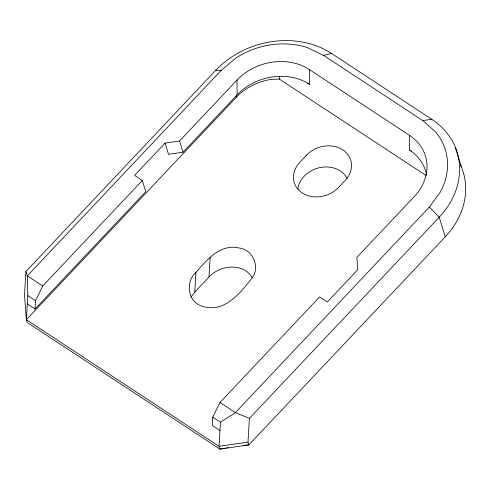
<?xml version="1.0" encoding="UTF-8"?>
<svg xmlns="http://www.w3.org/2000/svg" width="490" height="490" viewBox="0 0 490 490"><rect width="100%" height="100%" fill="white"/><g stroke="black" fill="none" stroke-linecap="round" stroke-linejoin="round"><path stroke-width="0.73" d="M445.251 236.829L439.218 217.217A83.214 68.919 -17.1 0 0 431.739 119.284L331.552 53.447A83.214 68.919 -17.1 0 0 215.722 70.346L25.915 271.515L24.5 295.237L26.374 319.719L27.232 322.5L219.9 449.122L248.859 444.902L445.251 236.829A83.214 68.906 -17.1 0 0 460.447 164.805M225.063 448.148L219.9 449.122L219.036 446.335L26.374 319.719L27.808 295.617L27.318 275.87L25.915 271.515M27.311 303.941L35.017 309.006L35.513 300.682L42.734 285.995L142.321 180.449L134.615 175.383L165.093 143.092L179.573 140.979L236.995 80.115A52.014 43.071 -17.1 0 1 309.386 69.549L409.573 135.387A52.007 43.071 -17.1 0 1 414.246 196.6L356.812 257.464L357.749 269.702L327.283 301.999L319.572 296.934L219.986 402.486L212.764 417.168L212.268 425.491L219.973 430.557L219.036 446.335L247.995 442.115L249.404 418.393L439.218 217.217L429.35 207.056L440.143 192.343A72.722 60.227 -17.1 0 0 435.524 131.828L422.741 120.558L323.565 55.382L307.444 47.659A72.722 60.227 -17.1 0 0 235.868 58.102L221.272 70.309L27.318 275.87L42.734 285.995M190.824 297.387L194.775 292.077L195.951 272.354C206.713 260.019 220.273 243.726 238.753 247.94C252.417 249.239 260.172 265.856 252.65 277.297C240.884 292.352 225.002 313.073 203.019 306.495C187.842 302.636 184.889 282.283 195.951 272.354M194.775 292.077L208.991 277.009L210.167 257.299M219.973 430.557L220.469 422.233L235.396 412.617L429.35 207.056M35.017 309.006L145.769 191.664L142.321 180.449M165.093 143.092L168.542 154.307L183.021 152.2L237.117 94.888A52.007 43.065 -17.1 0 1 309.515 84.341L309.386 69.549M26.374 319.719L236.309 97.296A52.007 43.065 -17.1 0 1 271.54 79.349L279.349 79.08L426.079 175.512M208.991 277.009C219.808 265.108 243.487 262.217 252.221 277.83M323.565 55.382L331.552 53.447M226.539 447.866L228.015 447.591M422.741 120.558L431.739 119.284M243.61 445.349L248.859 444.902L247.995 442.115M215.722 70.346L221.272 70.309M249.404 418.393L235.396 412.617L219.986 402.486M307.622 83.092L309.515 84.341M409.573 135.387L409.701 150.179L411.594 151.422M27.808 295.617L35.513 300.682M212.764 417.168L220.469 422.233M179.573 140.979L183.021 152.2M455.308 147.239L461.341 166.863M279.331 76.887L279.349 79.08M236.995 80.115L237.117 94.888M236.29 95.103L236.309 97.296M297.871 189.054A26.007 21.535 -17.1 0 1 319.658 167.641A26.007 21.535 -17.1 0 1 347.098 178.421M409.701 150.179A52.007 43.065 -17.1 0 1 426.551 174.857M306.611 155.128L299.837 162.306A26.007 21.535 -17.1 0 0 302.171 192.907A26.007 21.535 -17.1 0 0 338.37 187.633L345.144 180.455A26.007 21.535 -17.1 0 0 342.804 149.854A26.007 21.535 -17.1 0 0 306.611 155.128"/></g></svg>
